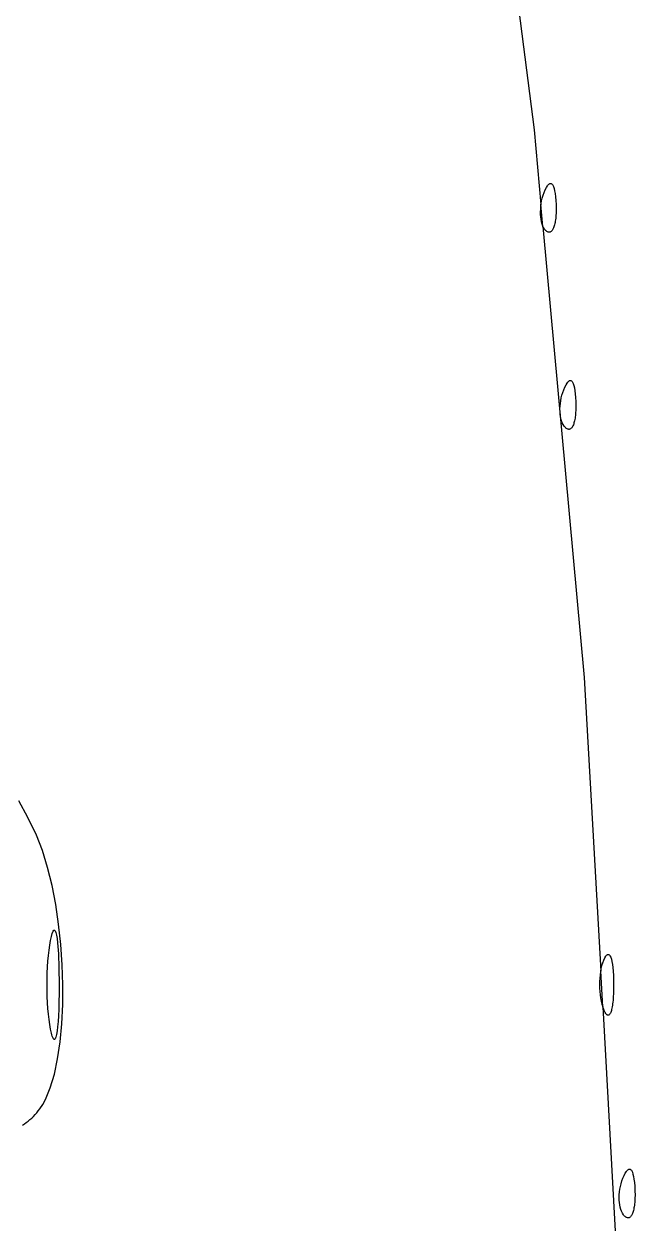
# Model space of a CAD drawing. Extents: x 70.3 to 133.4, y -81.7 to -32.
# Drawn here: x 76.5137 to 76.7596, y -64.5946 to -64.1118 of the extents above; entities that cross this region are included whole.
import ezdxf

# ---------------------------------------------------------------- set-up
doc = ezdxf.new("R2010")
doc.units = 0
doc.layers.add('BLACK', color=7, linetype='CONTINUOUS')

msp = doc.modelspace()

# ---------------------------------------------------------------- linework, layer by layer
at = {"layer": 'BLACK', "linetype": 'CONTINUOUS'}
for p, q in [((76.691207, -63.936584), (76.719011, -64.154407)), ((76.719011, -64.154407), (76.721763, -64.184446)), ((76.72305, -64.179698), (76.723518, -64.178607)), ((76.723518, -64.178607), (76.723968, -64.177707)), ((76.723968, -64.177707), (76.724401, -64.176997)), ((76.724401, -64.176997), (76.724611, -64.176713)), ((76.724611, -64.176713), (76.724815, -64.176476)), ((76.724815, -64.176476), (76.725015, -64.176285)), ((76.725015, -64.176285), (76.725209, -64.176142)), ((76.725209, -64.176142), (76.725398, -64.176045)), ((76.725398, -64.176045), (76.725581, -64.175994)), ((76.725581, -64.175994), (76.725759, -64.17599)), ((76.725759, -64.17599), (76.72593, -64.176032)), ((76.72593, -64.176032), (76.726096, -64.17612)), ((76.726096, -64.17612), (76.726256, -64.176254)), ((76.726256, -64.176254), (76.726409, -64.176433)), ((76.726409, -64.176433), (76.726556, -64.176658)), ((76.726556, -64.176658), (76.726696, -64.176928)), ((76.726696, -64.176928), (76.72683, -64.177243)), ((76.72683, -64.177243), (76.727076, -64.178008)), ((76.727076, -64.178008), (76.727293, -64.178953)), ((76.72181, -64.184121), (76.722031, -64.183003)), ((76.722031, -64.183003), (76.722311, -64.181888)), ((76.722311, -64.181888), (76.722651, -64.180784)), ((76.722651, -64.180784), (76.723051, -64.179698)), ((76.723051, -64.179698), (76.72305, -64.179698)), ((76.727293, -64.178953), (76.727479, -64.180074)), ((76.727479, -64.180074), (76.727635, -64.181373)), ((76.727635, -64.181373), (76.727757, -64.182846)), ((76.727757, -64.182846), (76.727846, -64.184493)), ((76.721546, -64.186334), (76.721501, -64.187413)), ((76.721501, -64.187413), (76.721515, -64.188464)), ((76.721649, -64.185234), (76.721546, -64.186334)), ((76.721763, -64.184446), (76.721649, -64.185234)), ((76.721763, -64.184446), (76.72181, -64.184121)), ((76.722572, -64.193278), (76.721763, -64.184446)), ((76.727851, -64.188132), (76.727816, -64.188788)), ((76.727846, -64.184493), (76.727872, -64.185267)), ((76.727874, -64.187451), (76.727851, -64.188132)), ((76.727872, -64.185267), (76.727885, -64.186018)), ((76.727886, -64.186747), (76.727874, -64.187451)), ((76.727885, -64.186018), (76.727886, -64.186747)), ((76.721515, -64.188464), (76.721587, -64.189479)), ((76.721587, -64.189479), (76.721715, -64.190449)), ((76.721715, -64.190449), (76.721901, -64.191368)), ((76.721901, -64.191368), (76.722144, -64.192227)), ((76.722144, -64.192227), (76.722444, -64.193019)), ((76.722444, -64.193019), (76.722572, -64.193278)), ((76.727146, -64.193057), (76.727017, -64.193459)), ((76.727265, -64.192625), (76.727146, -64.193057)), ((76.727374, -64.192162), (76.727265, -64.192625)), ((76.727474, -64.19167), (76.727374, -64.192162)), ((76.727563, -64.191148), (76.727474, -64.19167)), ((76.727643, -64.190599), (76.727563, -64.191148)), ((76.727711, -64.190022), (76.727643, -64.190599)), ((76.727769, -64.189418), (76.727711, -64.190022)), ((76.727816, -64.188788), (76.727769, -64.189418)), ((76.722572, -64.193278), (76.739219, -64.374986)), ((76.722799, -64.193735), (76.722572, -64.193278)), ((76.723211, -64.194369), (76.722799, -64.193735)), ((76.723437, -64.194652), (76.723211, -64.194369)), ((76.723677, -64.194911), (76.723437, -64.194652)), ((76.723922, -64.195137), (76.723677, -64.194911)), ((76.724163, -64.195321), (76.723922, -64.195137)), ((76.724398, -64.195463), (76.724163, -64.195321)), ((76.724628, -64.195564), (76.724398, -64.195463)), ((76.724852, -64.195625), (76.724628, -64.195564)), ((76.724962, -64.19564), (76.724852, -64.195625)), ((76.725071, -64.195646), (76.724962, -64.19564)), ((76.725178, -64.195642), (76.725071, -64.195646)), ((76.725284, -64.195629), (76.725178, -64.195642)), ((76.725388, -64.195605), (76.725284, -64.195629)), ((76.72549, -64.195573), (76.725388, -64.195605)), ((76.72569, -64.195479), (76.72549, -64.195573)), ((76.725882, -64.195349), (76.72569, -64.195479)), ((76.726068, -64.195182), (76.725882, -64.195349)), ((76.726246, -64.19498), (76.726068, -64.195182)), ((76.726417, -64.194743), (76.726246, -64.19498)), ((76.72658, -64.194472), (76.726417, -64.194743)), ((76.726734, -64.194167), (76.72658, -64.194472)), ((76.72688, -64.193829), (76.726734, -64.194167)), ((76.727017, -64.193459), (76.72688, -64.193829)), ((76.732548, -64.256087), (76.732753, -64.25585)), ((76.732753, -64.25585), (76.732952, -64.25566)), ((76.732952, -64.25566), (76.733146, -64.255517)), ((76.733146, -64.255517), (76.733335, -64.25542)), ((76.733335, -64.25542), (76.733518, -64.255369)), ((76.733518, -64.255369), (76.733696, -64.255365)), ((76.733696, -64.255365), (76.733868, -64.255407)), ((76.733868, -64.255407), (76.734034, -64.255495)), ((76.734034, -64.255495), (76.734193, -64.255628)), ((76.734193, -64.255628), (76.734346, -64.255808)), ((76.734346, -64.255808), (76.734493, -64.256032)), ((76.730249, -64.261263), (76.730589, -64.260159)), ((76.730589, -64.260159), (76.730988, -64.259073)), ((76.730988, -64.259073), (76.731455, -64.257982)), ((76.731455, -64.257982), (76.731906, -64.257082)), ((76.731906, -64.257082), (76.732339, -64.256372)), ((76.732339, -64.256372), (76.732548, -64.256087)), ((76.734493, -64.256032), (76.734633, -64.256303)), ((76.734633, -64.256303), (76.734767, -64.256618)), ((76.734767, -64.256618), (76.735013, -64.257383)), ((76.735013, -64.257383), (76.73523, -64.258328)), ((76.73523, -64.258328), (76.735417, -64.259449)), ((76.735417, -64.259449), (76.735572, -64.260748)), ((76.735572, -64.260748), (76.735695, -64.262221)), ((76.729484, -64.265709), (76.729586, -64.264609)), ((76.729586, -64.264609), (76.729748, -64.263496)), ((76.729748, -64.263496), (76.729969, -64.262378)), ((76.729969, -64.262378), (76.730249, -64.261263)), ((76.735695, -64.262221), (76.735783, -64.263868)), ((76.735783, -64.263868), (76.735809, -64.264642)), ((76.735809, -64.264642), (76.735822, -64.265393)), ((76.735822, -64.265393), (76.735823, -64.266122)), ((76.729439, -64.266788), (76.729484, -64.265709)), ((76.729453, -64.267839), (76.729439, -64.266788)), ((76.729524, -64.268854), (76.729453, -64.267839)), ((76.729653, -64.269824), (76.729524, -64.268854)), ((76.729839, -64.270743), (76.729653, -64.269824)), ((76.73558, -64.269974), (76.735501, -64.270524)), ((76.735649, -64.269397), (76.73558, -64.269974)), ((76.735706, -64.268793), (76.735649, -64.269397)), ((76.735753, -64.268163), (76.735706, -64.268793)), ((76.735788, -64.267507), (76.735753, -64.268163)), ((76.735812, -64.266826), (76.735788, -64.267507)), ((76.735823, -64.266122), (76.735812, -64.266826)), ((76.730082, -64.271602), (76.729839, -64.270743)), ((76.730381, -64.272394), (76.730082, -64.271602)), ((76.730736, -64.27311), (76.730381, -64.272394)), ((76.731148, -64.273744), (76.730736, -64.27311)), ((76.731374, -64.274027), (76.731148, -64.273744)), ((76.731615, -64.274286), (76.731374, -64.274027)), ((76.73186, -64.274512), (76.731615, -64.274286)), ((76.7321, -64.274696), (76.73186, -64.274512)), ((76.732335, -64.274838), (76.7321, -64.274696)), ((76.732565, -64.274939), (76.732335, -64.274838)), ((76.73279, -64.275), (76.732565, -64.274939)), ((76.7329, -64.275016), (76.73279, -64.275)), ((76.733008, -64.275021), (76.7329, -64.275016)), ((76.733115, -64.275017), (76.733008, -64.275021)), ((76.733221, -64.275004), (76.733115, -64.275017)), ((76.733325, -64.27498), (76.733221, -64.275004)), ((76.733427, -64.274948), (76.733325, -64.27498)), ((76.733627, -64.274854), (76.733427, -64.274948)), ((76.73382, -64.274724), (76.733627, -64.274854)), ((76.734005, -64.274557), (76.73382, -64.274724)), ((76.734184, -64.274355), (76.734005, -64.274557)), ((76.734354, -64.274118), (76.734184, -64.274355)), ((76.734517, -64.273847), (76.734354, -64.274118)), ((76.734672, -64.273542), (76.734517, -64.273847)), ((76.734818, -64.273204), (76.734672, -64.273542)), ((76.734955, -64.272834), (76.734818, -64.273204)), ((76.735083, -64.272432), (76.734955, -64.272834)), ((76.735202, -64.272), (76.735083, -64.272432)), ((76.735312, -64.271537), (76.735202, -64.272)), ((76.735411, -64.271045), (76.735312, -64.271537)), ((76.735501, -64.270524), (76.735411, -64.271045)), ((76.739219, -64.374986), (76.74583, -64.493184)), ((76.515353, -64.431283), (76.511629, -64.424563)), ((76.518753, -64.438482), (76.515353, -64.431283)), ((76.521142, -64.444654), (76.518753, -64.438482)), ((76.52323, -64.451434), (76.521142, -64.444654)), ((76.525016, -64.458711), (76.52323, -64.451434)), ((76.526499, -64.466376), (76.525016, -64.458711)), ((76.527676, -64.474319), (76.526499, -64.466376)), ((76.524784, -64.479193), (76.525125, -64.477968)), ((76.525125, -64.477968), (76.525454, -64.477144)), ((76.525454, -64.477144), (76.52577, -64.476711)), ((76.52577, -64.476711), (76.525922, -64.476638)), ((76.525922, -64.476638), (76.52607, -64.476659)), ((76.52607, -64.476659), (76.526214, -64.476774)), ((76.526214, -64.476774), (76.526354, -64.476981)), ((76.526354, -64.476981), (76.526619, -64.477666)), ((76.526619, -64.477666), (76.526863, -64.478706)), ((76.528547, -64.48243), (76.527676, -64.474319)), ((76.523813, -64.484779), (76.524101, -64.482738)), ((76.524101, -64.482738), (76.524434, -64.480827)), ((76.524434, -64.480827), (76.524784, -64.479193)), ((76.526863, -64.478706), (76.527086, -64.480091)), ((76.527086, -64.480091), (76.527284, -64.481812)), ((76.527284, -64.481812), (76.527602, -64.486226)), ((76.529111, -64.4906), (76.528547, -64.48243)), ((76.52337, -64.48917), (76.523569, -64.486929)), ((76.523569, -64.486929), (76.523813, -64.484779)), ((76.527602, -64.486226), (76.527803, -64.491876)), ((76.747436, -64.487856), (76.747833, -64.487176)), ((76.747833, -64.487176), (76.748026, -64.48692)), ((76.748026, -64.48692), (76.748215, -64.486718)), ((76.748215, -64.486718), (76.748401, -64.486571)), ((76.748401, -64.486571), (76.748583, -64.486477)), ((76.748583, -64.486477), (76.74876, -64.486437)), ((76.74876, -64.486437), (76.748933, -64.486449)), ((76.748933, -64.486449), (76.7491, -64.486513)), ((76.7491, -64.486513), (76.749263, -64.486628)), ((76.749263, -64.486628), (76.74942, -64.486793)), ((76.74942, -64.486793), (76.749571, -64.487008)), ((76.749571, -64.487008), (76.749856, -64.487586)), ((76.749856, -64.487586), (76.750115, -64.488355)), ((76.523104, -64.493855), (76.52337, -64.48917)), ((76.527803, -64.491876), (76.527874, -64.498686)), ((76.529365, -64.498718), (76.529111, -64.4906)), ((76.74583, -64.493184), (76.746022, -64.492154)), ((76.746022, -64.492154), (76.746306, -64.49096)), ((76.746306, -64.49096), (76.746641, -64.489826)), ((76.746641, -64.489826), (76.747028, -64.488764)), ((76.747028, -64.488764), (76.747436, -64.487856)), ((76.750115, -64.488355), (76.750346, -64.489312)), ((76.750346, -64.489312), (76.750547, -64.49045)), ((76.750547, -64.49045), (76.750716, -64.491764)), ((76.750716, -64.491764), (76.750851, -64.49325)), ((76.523015, -64.498686), (76.523104, -64.493855)), ((76.745403, -64.497339), (76.745377, -64.498686)), ((76.74548, -64.496002), (76.745403, -64.497339)), ((76.745609, -64.494685), (76.74548, -64.496002)), ((76.74579, -64.493399), (76.745609, -64.494685)), ((76.74583, -64.493184), (76.74579, -64.493399)), ((76.746632, -64.507513), (76.74583, -64.493184)), ((76.750851, -64.49325), (76.75095, -64.494902)), ((76.75095, -64.494902), (76.751011, -64.496716)), ((76.751011, -64.496716), (76.751032, -64.498686)), ((76.523104, -64.503517), (76.523015, -64.498686)), ((76.527874, -64.498686), (76.527856, -64.502232)), ((76.529309, -64.506675), (76.529365, -64.498718)), ((76.745377, -64.498686), (76.745403, -64.500033)), ((76.745403, -64.500033), (76.74548, -64.50137)), ((76.74548, -64.50137), (76.745609, -64.502686)), ((76.750986, -64.501583), (76.75095, -64.50247)), ((76.751011, -64.500656), (76.750986, -64.501583)), ((76.751032, -64.498686), (76.751011, -64.500656)), ((76.52337, -64.508202), (76.523104, -64.503517)), ((76.527803, -64.505497), (76.527718, -64.508471)), ((76.527856, -64.502232), (76.527803, -64.505497)), ((76.528942, -64.514361), (76.529309, -64.506675)), ((76.745609, -64.502686), (76.74579, -64.503972)), ((76.74579, -64.503972), (76.746022, -64.505218)), ((76.746022, -64.505218), (76.746306, -64.506412)), ((76.746306, -64.506412), (76.746632, -64.507513)), ((76.750547, -64.506923), (76.75045, -64.507514)), ((76.750636, -64.506287), (76.750547, -64.506923)), ((76.750716, -64.505608), (76.750636, -64.506287)), ((76.750788, -64.504886), (76.750716, -64.505608)), ((76.750851, -64.504122), (76.750788, -64.504886)), ((76.750905, -64.503317), (76.750851, -64.504122)), ((76.75095, -64.50247), (76.750905, -64.503317)), ((76.523569, -64.510443), (76.52337, -64.508202)), ((76.523813, -64.512593), (76.523569, -64.510443)), ((76.527602, -64.511146), (76.527457, -64.513512)), ((76.527718, -64.508471), (76.527602, -64.511146)), ((76.746632, -64.507513), (76.751688, -64.597905)), ((76.746641, -64.507546), (76.746632, -64.507513)), ((76.747028, -64.508608), (76.746641, -64.507546)), ((76.747234, -64.50909), (76.747028, -64.508608)), ((76.747436, -64.509516), (76.747234, -64.50909)), ((76.747636, -64.509884), (76.747436, -64.509516)), ((76.747833, -64.510196), (76.747636, -64.509884)), ((76.748026, -64.510452), (76.747833, -64.510196)), ((76.748215, -64.510654), (76.748026, -64.510452)), ((76.748401, -64.510801), (76.748215, -64.510654)), ((76.748493, -64.510855), (76.748401, -64.510801)), ((76.748583, -64.510895), (76.748493, -64.510855)), ((76.748672, -64.510921), (76.748583, -64.510895)), ((76.74876, -64.510935), (76.748672, -64.510921)), ((76.748847, -64.510936), (76.74876, -64.510935)), ((76.748933, -64.510923), (76.748847, -64.510936)), ((76.749017, -64.510898), (76.748933, -64.510923)), ((76.7491, -64.510859), (76.749017, -64.510898)), ((76.749182, -64.510808), (76.7491, -64.510859)), ((76.749263, -64.510744), (76.749182, -64.510808)), ((76.74942, -64.510579), (76.749263, -64.510744)), ((76.749571, -64.510364), (76.74942, -64.510579)), ((76.749717, -64.510099), (76.749571, -64.510364)), ((76.749856, -64.509786), (76.749717, -64.510099)), ((76.749989, -64.509425), (76.749856, -64.509786)), ((76.750115, -64.509017), (76.749989, -64.509425)), ((76.750234, -64.508562), (76.750115, -64.509017)), ((76.750346, -64.508061), (76.750234, -64.508562)), ((76.75045, -64.507514), (76.750346, -64.508061)), ((76.524101, -64.514633), (76.523813, -64.512593)), ((76.524434, -64.516545), (76.524101, -64.514633)), ((76.524784, -64.518179), (76.524434, -64.516545)), ((76.527284, -64.51556), (76.527086, -64.517281)), ((76.527457, -64.513512), (76.527284, -64.51556)), ((76.528261, -64.521666), (76.528942, -64.514361)), ((76.524956, -64.518842), (76.524784, -64.518179)), ((76.525125, -64.519404), (76.524956, -64.518842)), ((76.525291, -64.519866), (76.525125, -64.519404)), ((76.525454, -64.520228), (76.525291, -64.519866)), ((76.525614, -64.520493), (76.525454, -64.520228)), ((76.52577, -64.520661), (76.525614, -64.520493)), ((76.525846, -64.52071), (76.52577, -64.520661)), ((76.525922, -64.520734), (76.525846, -64.52071)), ((76.525996, -64.520735), (76.525922, -64.520734)), ((76.52607, -64.520713), (76.525996, -64.520735)), ((76.526214, -64.520598), (76.52607, -64.520713)), ((76.526354, -64.520391), (76.526214, -64.520598)), ((76.526489, -64.520093), (76.526354, -64.520391)), ((76.526619, -64.519706), (76.526489, -64.520093)), ((76.526744, -64.51923), (76.526619, -64.519706)), ((76.526863, -64.518666), (76.526744, -64.51923)), ((76.527086, -64.517281), (76.526863, -64.518666)), ((76.527266, -64.528481), (76.528261, -64.521666)), ((76.525955, -64.534696), (76.527266, -64.528481)), ((76.524327, -64.5402), (76.525955, -64.534696)), ((76.52238, -64.544885), (76.524327, -64.5402)), ((76.521287, -64.546885), (76.52238, -64.544885)), ((76.518198, -64.550949), (76.518854, -64.550213)), ((76.518854, -64.550213), (76.519492, -64.549443)), ((76.519492, -64.549443), (76.520114, -64.548639)), ((76.520113, -64.548639), (76.521287, -64.546885)), ((76.520114, -64.548639), (76.520113, -64.548639)), ((76.513144, -64.555133), (76.513915, -64.554638)), ((76.513915, -64.554638), (76.51467, -64.55411)), ((76.51467, -64.55411), (76.515409, -64.553547)), ((76.515409, -64.553547), (76.516131, -64.552949)), ((76.516131, -64.552949), (76.516837, -64.552317)), ((76.516837, -64.552317), (76.517526, -64.55165)), ((76.517526, -64.55165), (76.518198, -64.550949)), ((76.755268, -64.575482), (76.755718, -64.574582)), ((76.755718, -64.574582), (76.756151, -64.573872)), ((76.756151, -64.573872), (76.756361, -64.573588)), ((76.756361, -64.573588), (76.756565, -64.573351)), ((76.756565, -64.573351), (76.756765, -64.57316)), ((76.756765, -64.57316), (76.756959, -64.573017)), ((76.756959, -64.573017), (76.757148, -64.57292)), ((76.757148, -64.57292), (76.757331, -64.57287)), ((76.757331, -64.57287), (76.757509, -64.572865)), ((76.757509, -64.572865), (76.75768, -64.572907)), ((76.75768, -64.572907), (76.757846, -64.572995)), ((76.757846, -64.572995), (76.758006, -64.573129)), ((76.758006, -64.573129), (76.758159, -64.573308)), ((76.758159, -64.573308), (76.758306, -64.573533)), ((76.758306, -64.573533), (76.758446, -64.573803)), ((76.758446, -64.573803), (76.75858, -64.574118)), ((76.75858, -64.574118), (76.758826, -64.574883)), ((76.753781, -64.579878), (76.754061, -64.578763)), ((76.754061, -64.578763), (76.754401, -64.577659)), ((76.754401, -64.577659), (76.754801, -64.576573)), ((76.7548, -64.576573), (76.755268, -64.575482)), ((76.754801, -64.576573), (76.7548, -64.576573)), ((76.758826, -64.574883), (76.759043, -64.575828)), ((76.759043, -64.575828), (76.759229, -64.57695)), ((76.759229, -64.57695), (76.759385, -64.578248)), ((76.759385, -64.578248), (76.759508, -64.579721)), ((76.753251, -64.584288), (76.753296, -64.583209)), ((76.753265, -64.585339), (76.753251, -64.584288)), ((76.753296, -64.583209), (76.753399, -64.582109)), ((76.753399, -64.582109), (76.75356, -64.580996)), ((76.75356, -64.580996), (76.753781, -64.579878)), ((76.759508, -64.579721), (76.759596, -64.581368)), ((76.759596, -64.581368), (76.759622, -64.582142)), ((76.759622, -64.582142), (76.759635, -64.582893)), ((76.759636, -64.583622), (76.759624, -64.584327)), ((76.759635, -64.582893), (76.759636, -64.583622)), ((76.753337, -64.586354), (76.753265, -64.585339)), ((76.753465, -64.587324), (76.753337, -64.586354)), ((76.753651, -64.588243), (76.753465, -64.587324)), ((76.753894, -64.589102), (76.753651, -64.588243)), ((76.754194, -64.589894), (76.753894, -64.589102)), ((76.759124, -64.589037), (76.759015, -64.5895)), ((76.759224, -64.588545), (76.759124, -64.589037)), ((76.759313, -64.588024), (76.759224, -64.588545)), ((76.759393, -64.587474), (76.759313, -64.588024)), ((76.759461, -64.586897), (76.759393, -64.587474)), ((76.759519, -64.586293), (76.759461, -64.586897)), ((76.759566, -64.585663), (76.759519, -64.586293)), ((76.759601, -64.585007), (76.759566, -64.585663)), ((76.759624, -64.584327), (76.759601, -64.585007)), ((76.754549, -64.59061), (76.754194, -64.589894)), ((76.754961, -64.591244), (76.754549, -64.59061)), ((76.755187, -64.591527), (76.754961, -64.591244)), ((76.755427, -64.591786), (76.755187, -64.591527)), ((76.755672, -64.592012), (76.755427, -64.591786)), ((76.755913, -64.592196), (76.755672, -64.592012)), ((76.756148, -64.592338), (76.755913, -64.592196)), ((76.756378, -64.592439), (76.756148, -64.592338)), ((76.756602, -64.5925), (76.756378, -64.592439)), ((76.756712, -64.592515), (76.756602, -64.5925)), ((76.756821, -64.592521), (76.756712, -64.592515)), ((76.756928, -64.592517), (76.756821, -64.592521)), ((76.757034, -64.592504), (76.756928, -64.592517)), ((76.757138, -64.59248), (76.757034, -64.592504)), ((76.75724, -64.592448), (76.757138, -64.59248)), ((76.75744, -64.592354), (76.75724, -64.592448)), ((76.757632, -64.592224), (76.75744, -64.592354)), ((76.757818, -64.592057), (76.757632, -64.592224)), ((76.757996, -64.591855), (76.757818, -64.592057)), ((76.758167, -64.591618), (76.757996, -64.591855)), ((76.75833, -64.591347), (76.758167, -64.591618)), ((76.758484, -64.591042), (76.75833, -64.591347)), ((76.75863, -64.590704), (76.758484, -64.591042)), ((76.758767, -64.590334), (76.75863, -64.590704)), ((76.758896, -64.589932), (76.758767, -64.590334)), ((76.759015, -64.5895), (76.758896, -64.589932))]:
    msp.add_line(p, q, dxfattribs=at)

doc.saveas('drawing.dxf')
